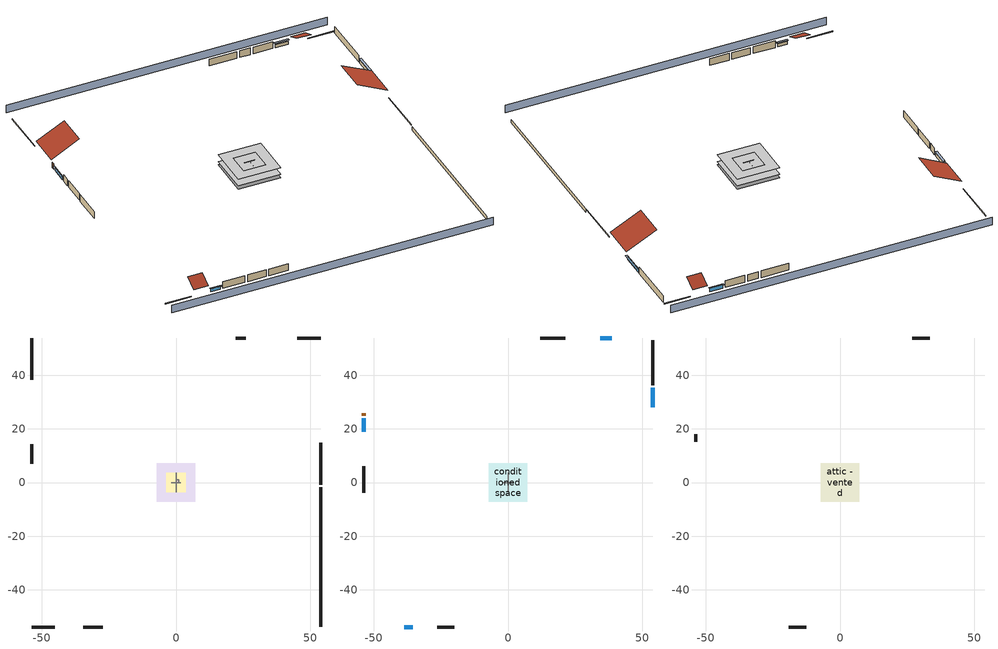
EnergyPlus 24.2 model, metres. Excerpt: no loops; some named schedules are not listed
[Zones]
central ac and furnace airloop ret air zone
 floor adiabatic (AdiabaticConst): 0,0 0,1 1,1 1,0 z0
 wall adiabatic (AdiabaticConst): 0,1 0,0 1,0 1,1 0,1 z0:1
 ceiling adiabatic (AdiabaticConst): 1,0 1,1 0,1 0,0 z1
crawlspace - vented
 floor foundation (Slab2 construction): -7.11,-7.11 -7.11,7.11 7.11,7.11 7.11,-7.11 z-0.91
 wall outside (RimJoist1 construction): 53.91,-0.76 53.91,14.9 z0.3:0.61
 wall outside (RimJoist2 construction): -53.91,-53.91 -45.22,-53.91 z0.3:0.61
 wall outside (RimJoist3 construction): -53.91,53.91 -53.91,38.24 z0.3:0.61
 wall outside (RimJoist4 construction): 53.91,53.91 45.22,53.91 z0.3:0.61
 wall foundation (FoundationWall1 construction): 53.91,-53.91 53.91,-1.69 z-0.91:0.3
garage
 floor foundation (Slab1 construction): -3.66,-3.66 -3.66,3.66 3.66,3.66 3.66,-3.66 z0
 wall outside (Wall1 construction): -34.56,-53.91 -27.25,-53.91 z0.3:2.74
 wall outside (Wall12 construction): 25.96,53.91 22.31,53.91 z0.3:2.74
 wall outside (Wall2 construction): -53.91,14.24 -53.91,6.93 z0.3:2.74
 wall to conditioned space (Wall5 construction Reversed): 0,-3.66 0,3.66 z0.3:2.74
 wall to conditioned space (Wall6 construction Reversed): 1.83,0 -1.83,0 z0.3:2.74
conditioned space
 floor to crawlspace - vented (Floor2 construction): -7.11,-7.11 -7.11,7.11 7.11,7.11 7.11,-7.11 z0.3
 wall outside (AdiabaticWallConstruction 1): -53.91,25.74 -53.91,24.83 z0.3:2.34
 wall outside (AdiabaticWallConstruction): 53.91,28.08 53.91,35.39 z0.3:1.52; -38.63,-53.91 -35.49,-53.91 z0.3:1.37; -53.91,23.9 -53.91,18.84 z0.3:1.43; 38.62,53.91 34.35,53.91 z0.3:1.46
 wall outside (Wall3 construction): 53.91,36.32 53.91,52.98 z0.3:2.74
 wall outside (Wall4 construction): -26.32,-53.91 -20.06,-53.91 z0.3:2.74
 wall outside (Wall7 construction): -53.91,6 -53.91,-3.9 z0.3:2.74
 wall outside (Wall8 construction): 21.38,53.91 12.12,53.91 z0.3:2.74
 window (WindowConstruction): 53.91,28.08 53.91,35.39 z0.3:1.52
 window (WindowConstruction 1): -38.62,-53.91 -35.49,-53.91 z0.3:1.37
 window (WindowConstruction 2): -53.91,23.9 -53.91,18.84 z0.3:1.43
 window (WindowConstruction 3): 38.62,53.91 34.35,53.91 z0.3:1.46
 door (Door): -53.91,25.74 -53.91,24.83 z0.3:2.34
attic - vented
 floor to garage (Floor1 construction): -3.66,-3.66 -3.66,3.66 3.66,3.66 3.66,-3.66 z2.74
 floor to conditioned space (Floor3 construction Reversed): -7.11,-7.11 -7.11,7.11 7.11,7.11 7.11,-7.11 z2.74
 wall outside (Wall10 construction): 33.42,53.91 26.89,53.91 z0.3:2.74
 wall outside (Wall11 construction): -53.91,17.91 -53.91,15.17 z0.3:2.74
 wall outside (Wall9 construction): -19.13,-53.91 -12.6,-53.91 z0.3:2.74
 roof outside (Roof1 construction): 53.91,27.15,2.74 43.78,27.15,7.81 43.78,15.83,7.81 53.91,15.83,2.74
 roof outside (Roof2 construction): -39.55,-53.91,2.74 -39.55,-49.67,4.86 -44.29,-49.67,4.86 -44.29,-53.91,2.74
 roof outside (Roof3 construction): 39.55,53.91,2.74 39.55,49.67,4.86 44.29,49.67,4.86 44.29,53.91,2.74
 roof outside (Roof4 construction): -53.91,26.67,2.74 -44.39,26.67,7.5 -44.39,37.31,7.5 -53.91,37.31,2.74
shading: 53.91,58.48 -53.91,58.48 / -53.91,-58.48 53.91,-58.48 z0:2.74; 53.91,35.7 53.91,27.77 54.52,27.77 54.52,35.7 z1.83; -35.18,-53.91 -38.93,-53.91 -38.93,-54.52 -35.18,-54.52 z1.68; -53.91,18.54 -53.91,24.21 -54.52,24.21 -54.52,18.54 z1.74; 34.04,53.91 38.93,53.91 38.93,54.52 34.04,54.52 z1.77
[Building]
Building 1: Terrain=Suburbs
[Site:Location]
Portland Intl Arpt_OR: Latitude {deg}=45.59; Longitude {deg}=-122.6; Time Zone {hr}=-8; Elevation {m}=33; Keep Site Location Information=Yes
[Site:GroundTemperature:Shallow]
10.2558, 8.96328, 8.85977, 9.47314, 11.9355, 14.3863, 16.5111, 17.8571, 17.9714, 16.8767, 14.8061, 12.4304
[Site:WaterMainsTemperature]
Calculation Method=Schedule; Temperature Schedule=mains temperature schedule
[Material] Roughness=Rough; Thermal Absorptance=0.9
Name | Thickness {m} | Conductivity {W/m-K} | Density {kg/m3} | Specific Heat {J/kg-K} | Solar Absorptance | Visible Absorptance
asphalt or fiberglass shingles | 0.00635 | 0.162714 | 1121.4 | 1465.45 | 0.85 | 0.85
ceiling loosefill ins | 0.169333 | 0.0480833 | 16.02 | 1046.75 | 0.7 | 0.7
ceiling stud and cavity | 0.1397 | 1.39189 | 65.682 | 1177.47 | 0.7 | 0.7
ceiling stud and cavity 1 | 0.1397 | 0.0824711 | 65.682 | 1177.47 | 0.7 | 0.7
composite shingle siding | 0.00635 | 0.162714 | 1121.4 | 1465.45 | 0.7 | 0.7
concrete 4.0 in. | 0.1016 | 1.803125 | 2242.8 | 837.4 | 0.7 | 0.7
concrete 8.0 in. | 0.2032 | 1.803125 | 2242.8 | 837.4 | 0.7 | 0.7
door material | 0.04445 | 0.0612267 | 512.64 | 1214.23 | 0.7 | 0.7
floor covering | 0.0127 | 0.0433444 | 54.468 | 1339.84 | 0.6 | 0.6
floor rigid ins | 0.051816 | 0.029427 | 32.04 | 1214.23 | 0.7 | 0.7
floor stud and cavity | 0.1397 | 0.0972396 | 92.3553 | 1139.71 | 0.7 | 0.7
furniture material conditioned space 1; furniture material garage 1 | 0.1524 | 0.115458 | 640.8 | 1214.23 | 0.6 | 0.6
gypsum board | 0.0127 | 0.160291 | 801 | 837.4 | 0.6 | 0.6
osb sheathing 0.5 in. | 0.0127 | 0.115458 | 512.64 | 1214.23 | 0.6 | 0.6
osb sheathing 0.5 in. 1; osb sheathing 0.5 in. 2; osb sheathing 0.5 in. 3 | 0.0127 | 0.115458 | 512.64 | 1214.23 | 0.7 | 0.7
osb sheathing 0.75 in. | 0.01905 | 0.115458 | 512.64 | 1214.23 | 0.7 | 0.7
rim joist stud and cavity | 0.0508 | 0.144151 | 50.32683 | 1063.81 | 0.6 | 0.6
roof rigid ins | 0.00281632 | 0.029427 | 32.04 | 1214.23 | 0.7 | 0.7
soil 0.5 in. | 0.0127 | 1.3848 | 1842.3 | 418.7 | 0.7 | 0.7
wall rigid ins | 0.512978 | 0.029427 | 32.04 | 1214.23 | 0.7 | 0.7
wall stud and cavity | 0.1397 | 0.348479 | 139.0536 | 1170.24 | 0.6 | 0.6
wall stud and cavity 1 | 0.1397 | 0.0909133 | 139.0536 | 1170.24 | 0.7 | 0.7
wall stud and cavity 2 | 0.1397 | 0.0937203 | 139.0536 | 1170.24 | 0.7 | 0.7
wall stud and cavity 3 | 0.0889 | 0.380278 | 52.3479 | 1209.89 | 0.7 | 0.7
wall stud and cavity 4 | 0.0889 | 0.391764 | 83.0341 | 1211.67 | 0.7 | 0.7
wood siding; wood siding 1 | 0.0254 | 0.102417 | 544.68 | 1172.36 | 0.7 | 0.7
[Material:NoMass]
Adiabatic: Roughness=Rough; Thermal Resistance {m2-K/W}=176.1; Thermal Absorptance=0.9; Solar Absorptance=0.7; Visible Absorptance=0.7
[WindowMaterial:SimpleGlazingSystem]
WindowMaterial: U-Factor {W/m2-K}=2.78222; Solar Heat Gain Coefficient=0.56
[Construction]
AdiabaticConst: Adiabatic
AdiabaticWallConstruction: wood siding, wall rigid ins, wall stud and cavity 3, gypsum board
AdiabaticWallConstruction 1: wood siding 1, wall rigid ins, wall stud and cavity 3, gypsum board
Door: door material
Floor1 construction: ceiling stud and cavity
Floor2 construction: floor stud and cavity, floor rigid ins, osb sheathing 0.75 in., floor covering
Floor3 construction Reversed: gypsum board, ceiling stud and cavity 1, ceiling loosefill ins
FoundationWall1 construction: concrete 8.0 in.
furniture construction conditioned space 1: furniture material conditioned space 1
furniture construction garage 1: furniture material garage 1
PartitionWallConstruction: gypsum board, wall stud and cavity 4, gypsum board
RimJoist1 construction; RimJoist2 construction; RimJoist3 construction; RimJoist4 construction: composite shingle siding, rim joist stud and cavity
Roof1 construction; Roof2 construction; Roof3 construction; Roof4 construction: asphalt or fiberglass shingles, roof rigid ins, osb sheathing 0.5 in.
Slab1 construction: concrete 4.0 in.
Slab2 construction: soil 0.5 in.
Wall1 construction; Wall10 construction; Wall11 construction; Wall12 construction; Wall2 construction; Wall9 construction: composite shingle siding, osb sheathing 0.5 in. 1, wall stud and cavity
Wall3 construction; Wall4 construction; Wall7 construction; Wall8 construction: composite shingle siding, osb sheathing 0.5 in. 1, wall stud and cavity 1, gypsum board
Wall5 construction Reversed: gypsum board, wall stud and cavity 2, osb sheathing 0.5 in. 2
Wall6 construction Reversed: gypsum board, wall stud and cavity 2, osb sheathing 0.5 in. 3
WindowConstruction; WindowConstruction 1; WindowConstruction 2; WindowConstruction 3: WindowMaterial
[Zone] Multiplier=1
Name | Volume {m3} | Part of Total Floor Area
attic - vented | 305.205 | Yes
central ac and furnace airloop ret air zone | 1 | No
conditioned space | 493.619 | Yes
crawlspace - vented | 246.81 | Yes
garage | 130.484 | Yes
[Space]
Name | Zone | Volume {m3} | Space Type
attic - vented 1 | attic - vented | 305.205
central ac and furnace airloop ret air space | central ac and furnace airloop ret air zone |  | Plenum Space Type
conditioned space 1 | conditioned space | 493.619
crawlspace - vented 1 | crawlspace - vented | 246.81
garage 1 | garage | 130.484
[ZoneInfiltration:EffectiveLeakageArea] Schedule=Always On Discrete
Name | Zone or Space | Effective Air Leakage Area {cm2} | Stack Coefficient | Wind Coefficient
infil attic - vented 1 | attic - vented 1 | 8530.74 | 0.000248762 | 3.93465e-05
infil garage 1 | garage 1 | 407.755 | 0.000129147 | 4.64657e-05
[ZoneMixing] Schedule=Always On Continuous; Design Flow Rate Calculation Method=Flow/Zone; Design Flow Rate {m3/s}=0
Name | Zone or Space | Source Zone or Space
whole house fan mix | attic - vented | conditioned space
central ac and furnace airloop_0 ZoneMixDZToCond mix | conditioned space | crawlspace - vented
central ac and furnace airloop_0 ZoneMixCondToDZ mix | crawlspace - vented | conditioned space
[SpaceList]
Plenum Space Type: central ac and furnace airloop ret air space
[OtherEquipment] Design Level Calculation Method=EquipmentLevel
Name | Fuel Type | Zone or ZoneList or Space or SpaceList | Schedule | Design Level {W} | Fraction Latent | Fraction Radiant | Fraction Lost
central ac and furnace airloop_0 RetCondToRP; central ac and furnace airloop_0 RetSensLkToRP | None | central ac and furnace airloop ret air space | Always On Discrete | 0 | 0 | 0 | 0
central ac and furnace airloop_0 RetLatLkToRP | None | central ac and furnace airloop ret air space | Always On Discrete | 0 | 1 | 0 | 0
central ac and furnace airloop_0 SupCondToLv; central ac and furnace airloop_0 SupSensLkToCond; mech vent house fan sensible load | None | conditioned space 1 | Always On Discrete | 0 | 0 | 0 | 0
central ac and furnace airloop_0 SupLatLkToCond; mech vent house fan latent load | None | conditioned space 1 | Always On Discrete | 0 | 1 | 0 | 0
clothes dryer 1 | Electricity | conditioned space 1 | clothes_dryer | 0 | 0.015 | 0.081 | 0.85
cooking range 1 | Electricity | conditioned space 1 | cooking_range | 0 | 0.08 | 0.432 | 0.2
general water use latent | None | conditioned space 1 | general water use schedule | 44.1266 | 1 | 0 | 0
general water use sensible | None | conditioned space 1 | general water use schedule | -43.4886 | 0 | 0.6 | 0
misc lighting | NaturalGas | conditioned space 1 | misc lighting schedule | 119.402 | 0 | 0 | 1
central ac and furnace airloop_0 RetCondToDZ; central ac and furnace airloop_0 SupCondToDZ; central ac and furnace airloop_0 SupSensLkToDZ | None | crawlspace - vented 1 | Always On Discrete | 0 | 0 | 0 | 0
central ac and furnace airloop_0 SupLatLkToDZ | None | crawlspace - vented 1 | Always On Discrete | 0 | 1 | 0 | 0
water heater energy adjustment1 | Electricity | garage 1 | Always On Discrete | 0.01 | 0 | 0 | 1
water heater lat | None | garage 1 | Always On Discrete | 0 | 1 | 0 | 0
water heater sens | None | garage 1 | Always On Discrete | 0 | 0 | 0 | 0
[SurfaceProperty:IncidentSolarMultiplier] Incident Solar Multiplier=1; Incident Solar Multiplier Schedule=trans schedule winter=0.85 summer=0.7
Window1; Window2; Window3; Window4
[InternalMass]
Name | Construction | Zone or ZoneList | Space or SpaceList | Surface Area {m2}
furniture mass conditioned space 1 | furniture construction conditioned space 1 | conditioned space | conditioned space 1 | 80.97429
partition wall mass | PartitionWallConstruction | conditioned space | conditioned space 1 | 202.436
furniture mass garage 1 | furniture construction garage 1 | garage | garage 1 | 5.35122
[Lights] Design Level Calculation Method=LightingLevel; Return Air Fraction=0; Fraction Radiant=0.6; Fraction Visible=0.2; Fraction Replaceable=1
Name | Zone or ZoneList or Space or SpaceList | Schedule | Lighting Level {W}
interior lighting | conditioned space 1 | lighting_interior | 246.367
garage lighting | garage 1 | lighting_garage | 7.12515
[People]
occupants: Zone or ZoneList or Space or SpaceList=conditioned space 1; Number of People Schedule=occupants; Number of People Calculation Method=People; Number of People=2; Fraction Radiant=0.314171; Sensible Heat Fraction=0.56303; Activity Level Schedule=occupants activity schedule; Carbon Dioxide Generation Rate {m3/s-W}=0; Enable ASHRAE 55 Comfort Warnings=No; Mean Radiant Temperature Calculation Type=EnclosureAveraged
[ElectricEquipment] Design Level Calculation Method=EquipmentLevel
Name | Zone or ZoneList or Space or SpaceList | Schedule | Design Level {W} | Fraction Latent | Fraction Radiant | Fraction Lost
ceiling fan | conditioned space 1 | ceiling_fan | 19.5869 | 0 | 0.558 | 0
clothes dryer | conditioned space 1 | clothes_dryer | 4214.7 | 0.015 | 0.081 | 0.85
clothes washer | conditioned space 1 | clothes_washer | 611.864 | 0.03 | 0.162 | 0.7
cooking range | conditioned space 1 | cooking_range | 1761.87 | 0.08 | 0.432 | 0.2
dishwasher | conditioned space 1 | dishwasher | 522.303 | 0.3 | 0.18 | 0.4
fridge | conditioned space 1 | fridge schedule | 49.4292 | 0 | 0.6 | 0
mech vent bath fan 0 | conditioned space 1 | mech vent bath fan 0 schedule | 30 | 0 | 0 | 1
mech vent house fan | conditioned space 1 | mech vent house fan schedule | 0 | 0 | 0 | 1
mech vent house fan cfis | conditioned space 1 | mech vent house fan cfis schedule | 0 | 0 | 0 | 0
mech vent range fan 0 | conditioned space 1 | mech vent range fan 0 schedule | 30 | 0 | 0 | 1
misc plug loads | conditioned space 1 | plug_loads_other | 340.841 | 0.021 | 0.558 | 0.049
misc tv | conditioned space 1 | plug_loads_tv | 376.972 | 0 | 0.6 | 0
whole house fan | conditioned space 1 | Always On Discrete | 0 | 0 | 0 | 1
freezer | garage 1 | freezer schedule | 194.914 | 0 | 0.6 | 0
fridge 1 | garage 1 | fridge schedule 1 | 100.822 | 0 | 0.6 | 0
[ZoneInfiltration:DesignFlowRate] Schedule=Always On Discrete
Name | Zone or ZoneList or Space or SpaceList | Design Flow Rate Calculation Method | Design Flow Rate {m3/s} | Air Changes per Hour {1/hr} | Constant Term Coefficient | Temperature Term Coefficient | Velocity Term Coefficient | Velocity Squared Term Coefficient
infil flow; natural vent flow; whole house fan flow | conditioned space 1 | Flow/Zone | 0
crawlspace_vented 1 duct leakage imbalance infil flow | crawlspace - vented 1 | Flow/Zone | 0
infil crawlspace - vented 1 | crawlspace - vented 1 | AirChanges/Hour |  | 2.6013 | 1 | 0 | 0 | 0
[SurfaceProperty:ExposedFoundationPerimeter] Exposed Perimeter Calculation Method=TotalExposedPerimeter
Name | Total Exposed Perimeter {m}
Slab2 | 52.21224
Slab1 | 18.288
[AvailabilityManager:Scheduled]
central ac and furnace airloop Availability Manager: Schedule=Always On Discrete
[AirLoopHVAC:ReturnPlenum]
Air Loop HVAC Return Plenum 1: Zone=central ac and furnace airloop ret air zone
[WaterUse:Equipment]
dishwasher: Peak Flow Rate {m3/s}=5.10209e-06; Flow Rate Fraction Schedule=hot_water_dishwasher
[Foundation:Kiva] Wall Depth Below Slab {m}=0.2032
Name | Initial Indoor Air Temperature {C} | Wall Height Above Grade {m}
Foundation Kiva 1 | 13.4258 | 0.1016
Foundation Kiva 2 | 8.58325 | 0.3048
[Foundation:Kiva:Settings]
Soil Conductivity {W/m-K}=1.3848; Soil Density {kg/m3}=1842.3; Soil Specific Heat {J/kg-K}=418.7; Ground Solar Absorptivity=0.9; Ground Thermal Absorptivity=0.9; Ground Surface Roughness {m}=0.03; Far-Field Width {m}=40; Deep-Ground Boundary Condition=ZeroFlux; Deep-Ground Depth {m}=40; Minimum Cell Dimension {m}=0.2; Maximum Cell Growth Coefficient=3; Simulation Timestep=Timestep
[Exterior:Lights]
exterior lighting: Schedule=exterior lighting schedule; Design Level {W}=8.01452
[ElectricLoadCenter:Storage:LiIonNMCBattery]
Vehicle1 li ion: Availability Schedule=Always On Discrete; Radiative Fraction=0; Lifetime Model=None; Number of Cells in Series=15; Number of Strings in Parallel=652; Initial Fractional State of Charge=0.95; DC to DC Charging Efficiency=1; Battery Mass {kg}=1035.54; Battery Surface Area {m2}=6.79322; Battery Specific Heat Capacity {J/kg-K}=1500; Heat Transfer Coefficient Between Battery and Ambient {W/m2-K}=7.5; Fully Charged Cell Voltage {V}=3.342; Cell Voltage at End of Exponential Zone {V}=3.342; Cell Voltage at End of Nominal Zone {V}=3.342; Default Nominal Cell Voltage {V}=3.342; Fully Charged Cell Capacity {Ah}=3.2; Fraction of Cell Capacity Removed at the End of Exponential Zone=0.8075; Fraction of Cell Capacity Removed at the End of Nominal Zone=0.976875; Charge Rate at Which Voltage vs Capacity Curve Was Generated=1; Battery Cell Internal Electrical Resistance {ohms}=0.002
[ElectricLoadCenter:Storage:Converter]
Vehicle1 li ion converter: Availability Schedule=Always On Discrete; Power Conversion Efficiency Method=SimpleFixed; Simple Fixed Efficiency=1; Ancillary Power Consumed In Standby {W}=0; Radiative Fraction=0
[ElectricLoadCenter:Distribution]
Vehicle1 elec load center dist: Electrical Buss Type=AlternatingCurrentWithStorage; Electrical Storage Object=Vehicle1 li ion; Storage Operation Scheme=TrackChargeDischargeSchedules; Storage Converter Object=Vehicle1 li ion converter; Maximum Storage State of Charge Fraction=0.95; Minimum Storage State of Charge Fraction=0.15; Design Storage Control Charge Power {W}=1600; Storage Charge Power Fraction Schedule=electric_vehicle_charging; Design Storage Control Discharge Power {W}=13807.1; Storage Discharge Power Fraction Schedule=electric_vehicle_discharging
[EnergyManagementSystem:GlobalVariable]
central_ac_and_furnace_airloop_0_DuctImbalLkExhFanEquivCond
central_ac_and_furnace_airloop_0_DuctImbalLkExhFanEquivDZ
central_ac_and_furnace_airloop_0_DuctImbalLkSupFanEquivCond
central_ac_and_furnace_airloop_0_DuctImbalLkSupFanEquivDZ
central_ac_and_furnace_airloop_0_DZ_T
central_ac_and_furnace_airloop_0_DZ_W
central_ac_and_furnace_airloop_0_RetCondToDZ
central_ac_and_furnace_airloop_0_RetCondToRP
central_ac_and_furnace_airloop_0_RetLatLkToRP
central_ac_and_furnace_airloop_0_RetSensLkToRP
central_ac_and_furnace_airloop_0_SupCondToDZ
central_ac_and_furnace_airloop_0_SupCondToLv
central_ac_and_furnace_airloop_0_SupLatLkToCond
central_ac_and_furnace_airloop_0_SupLatLkToDZ
central_ac_and_furnace_airloop_0_SupSensLkToCond
central_ac_and_furnace_airloop_0_SupSensLkToDZ
central_ac_and_furnace_airloop_0_ZoneMixCondToDZ
central_ac_and_furnace_airloop_0_ZoneMixDZToCond
central_ac_and_furnace_airloop_AH_MFR
central_ac_and_furnace_airloop_AH_Tout
central_ac_and_furnace_airloop_AH_VFR
central_ac_and_furnace_airloop_AH_Wout
central_ac_and_furnace_airloop_Fan_RTF
central_ac_and_furnace_airloop_RA_T
central_ac_and_furnace_airloop_Ra_W
infil_program_Qfan
infil_program_Qinf
natural_vent_program_Qnv
natural_vent_program_Qwhf
[EnergyManagementSystem:Sensor]
Name | Output:Variable or Output:Meter Index Key | Output:Variable or Output:Meter
airflow_gain | infil flow | Infiltration Sensible Heat Gain Energy
airflow_gain_1 | natural vent flow | Infiltration Sensible Heat Gain Energy
airflow_gain_2 | whole house fan flow | Infiltration Sensible Heat Gain Energy
airflow_loss | infil flow | Infiltration Sensible Heat Loss Energy
airflow_loss_1 | natural vent flow | Infiltration Sensible Heat Loss Energy
airflow_loss_2 | whole house fan flow | Infiltration Sensible Heat Loss Energy
central_ac_and_furnace_airloop_0_DZ_T_s | crawlspace - vented | Zone Air Temperature
central_ac_and_furnace_airloop_0_DZ_W_s | crawlspace - vented | Zone Mean Air Humidity Ratio
central_ac_and_furnace_airloop_AH_MFR_s | Node 7 | System Node Mass Flow Rate
central_ac_and_furnace_airloop_AH_Tout_s | Node 7 | System Node Temperature
central_ac_and_furnace_airloop_AH_VFR_s | Node 7 | System Node Current Density Volume Flow Rate
central_ac_and_furnace_airloop_AH_Wout_s | Node 7 | System Node Humidity Ratio
central_ac_and_furnace_airloop_RA_T_s | Node 10 | System Node Temperature
central_ac_and_furnace_airloop_Ra_W_s | Node 10 | System Node Humidity Ratio
charge_sch_sensor | electric_vehicle_charging | Schedule Value
clg_load_cond |  | Cooling:EnergyTransfer:Zone:CONDITIONED SPACE
clg_load_duct |  | Cooling:EnergyTransfer:Zone:CENTRAL AC AND FURNACE AIRLOOP RET AIR ZONE
clg_sp_s; clg_sp_s_1 | cooling setpoint | Schedule Value
clothes_dryer_exhaust_0_sch_s | clothes_dryer | Schedule Value
cool_season | cooling season schedule | Schedule Value
discharge_sch_sensor | electric_vehicle_discharging | Schedule Value
ducts_conv | central ac and furnace airloop_0 RetCondToRP | Other Equipment Convective Heating Energy
ducts_conv_1 | central ac and furnace airloop_0 RetLatLkToRP | Other Equipment Convective Heating Energy
ducts_conv_2 | central ac and furnace airloop_0 RetSensLkToRP | Other Equipment Convective Heating Energy
ducts_conv_3 | central ac and furnace airloop_0 SupCondToLv | Other Equipment Convective Heating Energy
ducts_conv_4 | central ac and furnace airloop_0 SupLatLkToCond | Other Equipment Convective Heating Energy
ducts_conv_5 | central ac and furnace airloop_0 SupSensLkToCond | Other Equipment Convective Heating Energy
ducts_rad | central ac and furnace airloop_0 RetCondToRP | Other Equipment Radiant Heating Energy
ducts_rad_1 | central ac and furnace airloop_0 RetLatLkToRP | Other Equipment Radiant Heating Energy
ducts_rad_2 | central ac and furnace airloop_0 RetSensLkToRP | Other Equipment Radiant Heating Energy
ducts_rad_3 | central ac and furnace airloop_0 SupCondToLv | Other Equipment Radiant Heating Energy
ducts_rad_4 | central ac and furnace airloop_0 SupLatLkToCond | Other Equipment Radiant Heating Energy
ducts_rad_5 | central ac and furnace airloop_0 SupSensLkToCond | Other Equipment Radiant Heating Energy
fridge_tin_s_1 | garage | Zone Mean Air Temperature
htg_load_cond |  | Heating:EnergyTransfer:Zone:CONDITIONED SPACE
htg_load_duct |  | Heating:EnergyTransfer:Zone:CENTRAL AC AND FURNACE AIRLOOP RET AIR ZONE
htg_sp_s; htg_sp_s_1 | heating setpoint | Schedule Value
ig_ee_conv | ceiling fan | Electric Equipment Convective Heating Energy
ig_ee_conv_1 | clothes dryer | Electric Equipment Convective Heating Energy
ig_ee_conv_3 | cooking range | Electric Equipment Convective Heating Energy
ig_ee_conv_4 | dishwasher | Electric Equipment Convective Heating Energy
ig_ee_conv_5 | fridge | Electric Equipment Convective Heating Energy
ig_ee_conv_6 | misc plug loads | Electric Equipment Convective Heating Energy
ig_ee_conv_7 | misc tv | Electric Equipment Convective Heating Energy
ig_ee_conv_8 | whole house fan | Electric Equipment Convective Heating Energy
ig_ee_rad | ceiling fan | Electric Equipment Radiant Heating Energy
ig_ee_rad_1 | clothes dryer | Electric Equipment Radiant Heating Energy
ig_ee_rad_3 | cooking range | Electric Equipment Radiant Heating Energy
ig_ee_rad_4 | dishwasher | Electric Equipment Radiant Heating Energy
ig_ee_rad_5 | fridge | Electric Equipment Radiant Heating Energy
ig_ee_rad_6 | misc plug loads | Electric Equipment Radiant Heating Energy
ig_ee_rad_7 | misc tv | Electric Equipment Radiant Heating Energy
ig_ee_rad_8 | whole house fan | Electric Equipment Radiant Heating Energy
ig_lgt_conv | interior lighting | Lights Convective Heating Energy
ig_lgt_rad | interior lighting | Lights Radiant Heating Energy
ig_lgt_vis | interior lighting | Lights Visible Radiation Heating Energy
ig_oe_conv | clothes dryer 1 | Other Equipment Convective Heating Energy
ig_oe_conv_1 | cooking range 1 | Other Equipment Convective Heating Energy
ig_oe_conv_2 | general water use latent | Other Equipment Convective Heating Energy
ig_oe_conv_3 | general water use sensible | Other Equipment Convective Heating Energy
ig_oe_conv_4 | misc lighting | Other Equipment Convective Heating Energy
ig_oe_rad | clothes dryer 1 | Other Equipment Radiant Heating Energy
ig_oe_rad_1 | cooking range 1 | Other Equipment Radiant Heating Energy
ig_oe_rad_2 | general water use latent | Other Equipment Radiant Heating Energy
ig_oe_rad_3 | general water use sensible | Other Equipment Radiant Heating Energy
ig_oe_rad_4 | misc lighting | Other Equipment Radiant Heating Energy
ig_ppl_conv | occupants | People Convective Heating Energy
ig_ppl_rad | occupants | People Radiant Heating Energy
